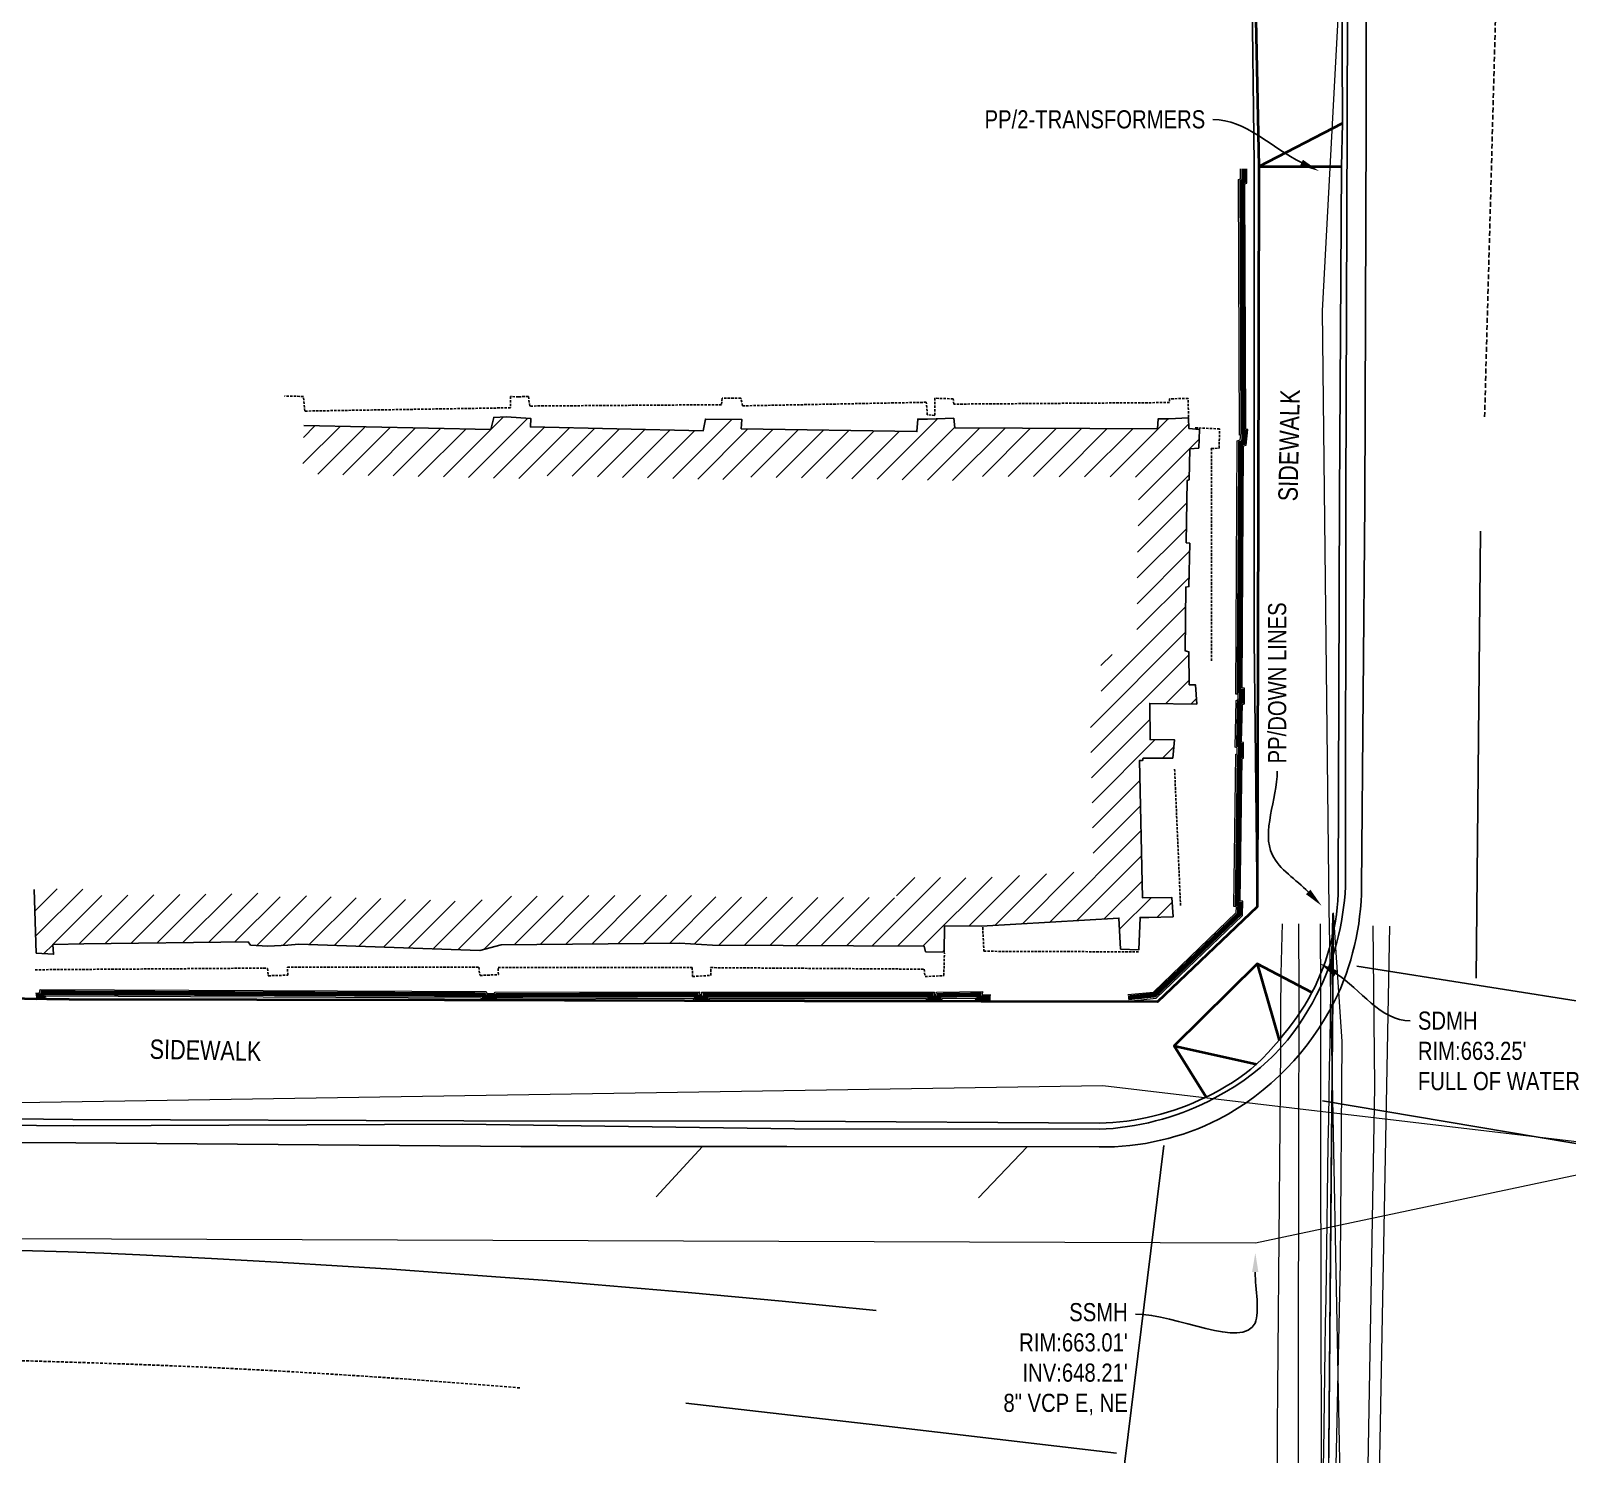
# Model space of a CAD drawing. Header units: feet. Extents: x 0 to 6439502, y 0 to 1884431.
# Drawn here: x 6438916.2 to 6439075.1, y 1884003.9 to 1884151.1 of the extents above; entities that cross this region are included whole.
import ezdxf
from ezdxf import colors
from ezdxf.entities.mleader import LeaderData, LeaderLine
from ezdxf.lldxf.tags import DXFTag
from ezdxf.math import Vec2, Vec3

# ---------------------------------------------------------------- set-up
doc = ezdxf.new("R2010")
doc.units = ezdxf.units.FT
doc.header["$MEASUREMENT"] = 0
for name, pattern in [('DASHED', [0.75, 0.5, -0.25]), ('DASHED2', [0.375, 0.25, -0.125]), ('HIDDEN2', [0.1875, 0.125, -0.0625])]:
    doc.linetypes.add(name, pattern=pattern)
for name, color, linetype, lineweight in [('V-DETL-PATT-BLDG-', 253, 'Continuous', 13), ('VF-BLDG-LINE-', 253, 'Continuous', 25), ('VF-BLDG-OVHD-LINE-', 253, 'DASHED2', 25), ('VF-COMM-OVHD-LINE-3D', 253, 'OVERHEADCOMM', 15), ('VF-ELEC-OVHD-LINE-', 253, 'OVERHEADELECTRIC', 15), ('VF-ELEC-OVHD-LINE-3D', 253, 'OVERHEADELECTRIC', 15), ('VF-ROAD-DRIV-LINE-', 253, 'Continuous', 35), ('VF-ROAD-STRP-WHIT-DASH-LINE-', 253, 'DASHED', 25), ('VF-ROAD-STRP-WHIT-LINE-', 253, 'Continuous', 25), ('VF-SSWR-GEOP-LINE-QLB-', 253, 'SEWER', 15), ('VF-TOPO-CONC-GTFL-LINE-', 253, 'Continuous', 25), ('VF-TOPO-CONC-LIPG-LINE-', 253, 'Continuous', 25), ('VF-TOPO-CONC-TBCB-LINE-', 253, 'Continuous', 25), ('VF-TOPO-CONC-TBWK-LINE-', 253, 'Continuous', 35), ('VF-TOPO-CONC-WALL-LINE-', 253, 'Continuous', 9), ('VF-TOPO-TEXT-', 253, 'Continuous', 25)]:
    doc.layers.add(name, color=color, linetype=linetype, lineweight=lineweight)
doc.layers.add('VF-TINN-DSRF-BNDY-', color=253, linetype='Continuous', lineweight=25, plot=False)
doc.styles.add('NCS1-Anno', font='arial.ttf', dxfattribs={"width": 0.8, "height": 0.1})
doc.styles.get("Standard").update_dxf_attribs({"font": 'arial.ttf'})
tags = doc.linetypes.add('OVERHEADCOMM', pattern='A,1,-0.03,["OC",Standard,S=0.08,R=0,X=0,Y=-0.04],-0.16,1', length=2.19).pattern_tags.tags
tags[6] = DXFTag(74, 10)
tags = doc.linetypes.add('OVERHEADELECTRIC', pattern='A,1,-0.03,["OE",Standard,S=0.08,R=0,X=0,Y=-0.04],-0.16,1', length=2.19).pattern_tags.tags
tags[6] = DXFTag(74, 10)
tags = doc.linetypes.add('SEWER', pattern='A,1,-0.03,["SS",Standard,S=0.08,R=0,X=0,Y=-0.04],-0.16,1', length=2.19).pattern_tags.tags
tags[6] = DXFTag(74, 10)

msp = doc.modelspace()

# ---------------------------------------------------------------- hatches: boundary and pattern name
at = {"layer": 'V-DETL-PATT-BLDG-'}
h = msp.add_hatch(dxfattribs=at)
h.set_pattern_fill('ANSI31', color=256, scale=15)
h.set_pattern_definition([(45, (0, 0), (-1.3258252147, 1.3258252147), [])])
h.paths.add_polyline_path([(6439028.76, 1884059.34), (6439028.93, 1884056.12), (6439030.95, 1884059.4), (6439034.36, 1884059.47), (6439034.24, 1884061.45), (6439031.18, 1884061.44), (6439030.88, 1884075.62), (6439031.19, 1884075.62), (6439031.27, 1884075.85), (6439034.32, 1884075.88), (6439034.5, 1884077.77), (6439031.97, 1884077.79), (6439031.94, 1884081.52), (6439036.81, 1884081.45), (6439036.67, 1884083.46), (6439036.03, 1884083.46), (6439035.97, 1884086.87), (6439035.6, 1884086.97), (6439035.66, 1884093.55), (6439036, 1884093.6), (6439036.08, 1884098.09), (6439035.71, 1884098.14), (6439035.8, 1884104.56), (6439036.01, 1884104.65), (6439036.1, 1884107.84), (6439037.01, 1884107.93), (6439037.1, 1884109.86), (6439036, 1884109.96), (6439035.96, 1884111.04), (6439033.9, 1884110.95), (6439032.83, 1884110.95), (6439032.73, 1884109.91), (6439011.8, 1884110.01), (6439011.67, 1884111), (6439008.95, 1884110.92), (6439007.95, 1884110.93), (6439007.87, 1884109.63), (6438989.71, 1884109.93), (6438989.77, 1884110.87), (6438985.99, 1884110.92), (6438985.78, 1884109.71), (6438967.9, 1884110.11), (6438967.96, 1884110.98), (6438965.4, 1884111.16), (6438964.11, 1884111.1), (6438963.8, 1884109.84), (6438944.46, 1884110.25), (6438944.36, 1884105.25), (6438967.71, 1884104.75), (6438967.8, 1884105.11), (6438989.97, 1884104.62), (6438990.02, 1884104.93), (6439012.59, 1884104.55), (6439012.62, 1884105.01), (6439030.81, 1884104.92), (6439030.71, 1884097.93), (6439030.69, 1884097.92), (6439030.67, 1884095.69), (6439030.65, 1884093.79), (6439030.66, 1884093.79), (6439030.6, 1884086.54), (6439026.89, 1884086.6), (6439026.95, 1884080.63), (6439025.78, 1884080.63), (6439026.12, 1884064.19), (6439014.41, 1884063.5), (6439005.78, 1884063.55), (6439005.75, 1884061.43), (6438986.9, 1884061.52), (6438983.44, 1884061.73), (6438964.18, 1884061.57), (6438962.09, 1884061.01), (6438943.87, 1884061.65), (6438941.42, 1884061.5), (6438941.09, 1884061.91), (6438921.62, 1884061.65), (6438921.6, 1884062.45), (6438916.6, 1884062.29), (6438916.8, 1884055.72), (6438918.6, 1884055.59), (6438918.5, 1884056.6), (6438921.72, 1884056.67), (6438938.7, 1884056.88), (6438938.97, 1884056.53), (6438940.74, 1884056.44), (6438943.94, 1884056.64), (6438962.66, 1884055.98), (6438964.86, 1884056.57), (6438983.31, 1884056.73), (6438986.74, 1884056.52), (6439008.62, 1884056.42), (6439008.76, 1884055.85), (6439010.69, 1884055.8), (6439010.72, 1884058.52), (6439014.55, 1884058.5)])

# ---------------------------------------------------------------- linework, layer by layer
at = {"layer": 'VF-BLDG-LINE-'}
msp.add_lwpolyline([(6438916.6, 1884062.29), (6438916.8, 1884055.72), (6438918.6, 1884055.59), (6438918.5, 1884056.6), (6438921.72, 1884056.67), (6438938.7, 1884056.88), (6438938.97, 1884056.53), (6438940.74, 1884056.44), (6438942.83, 1884056.53), (6438943.94, 1884056.64), (6438962.66, 1884055.98), (6438964.86, 1884056.57), (6438983.31, 1884056.73), (6438986.74, 1884056.52), (6439008.62, 1884056.42), (6439008.76, 1884055.85), (6439010.69, 1884055.8), (6439010.72, 1884058.52), (6439014.55, 1884058.5), (6439028.76, 1884059.34), (6439028.93, 1884056.12), (6439030.81, 1884056.04), (6439030.95, 1884059.4), (6439031.84, 1884059.41), (6439034.36, 1884059.47), (6439034.24, 1884061.45), (6439031.18, 1884061.44), (6439030.88, 1884075.62), (6439031.19, 1884075.62), (6439031.27, 1884075.85), (6439034.32, 1884075.88), (6439034.5, 1884077.77), (6439031.97, 1884077.79), (6439031.94, 1884081.52), (6439036.81, 1884081.45), (6439036.67, 1884083.46), (6439036.03, 1884083.46), (6439035.97, 1884086.87), (6439035.6, 1884086.97), (6439035.66, 1884093.55), (6439036, 1884093.6), (6439036.08, 1884098.09), (6439035.71, 1884098.14), (6439035.8, 1884104.56), (6439036.01, 1884104.65), (6439036.1, 1884107.84), (6439037.01, 1884107.93), (6439037.1, 1884109.86), (6439036, 1884109.96), (6439035.96, 1884111.04), (6439033.9, 1884110.95), (6439032.83, 1884110.95), (6439032.73, 1884109.91), (6439011.8, 1884110.01), (6439011.67, 1884111), (6439008.95, 1884110.92), (6439007.95, 1884110.93), (6439007.87, 1884109.63), (6438989.71, 1884109.93), (6438989.77, 1884110.87), (6438985.99, 1884110.92), (6438985.78, 1884109.71), (6438967.9, 1884110.11), (6438967.96, 1884110.98), (6438965.4, 1884111.16), (6438964.11, 1884111.1), (6438963.8, 1884109.84), (6438944.46, 1884110.25)], dxfattribs=at)
at = {"layer": 'VF-BLDG-OVHD-LINE-'}
msp.add_line((6439035.13, 1884060.62), (6439034.51, 1884074.79), dxfattribs=at)
for points in [[(6439035.95, 1884110.75), (6439035.92, 1884113.06), (6439033.99, 1884113.02), (6439033.98, 1884112.63), (6439011.69, 1884112.47), (6439011.62, 1884113.01), (6439009.72, 1884113.08), (6439009.71, 1884111.29), (6439008.94, 1884111.37), (6439008.84, 1884112.66), (6438989.84, 1884112.29), (6438989.67, 1884113.09), (6438987.73, 1884113.07), (6438987.65, 1884112.41), (6438967.83, 1884112.27), (6438967.69, 1884113.26), (6438966.68, 1884113.23), (6438965.83, 1884113.25), (6438965.85, 1884112.09), (6438944.57, 1884111.75), (6438944.42, 1884113.26), (6438942.46, 1884113.31)], [(6439038.34, 1884085.92), (6439038.32, 1884107.66), (6439038.31, 1884107.87), (6439039.13, 1884107.93), (6439039.15, 1884109.91), (6439036.56, 1884110.03)], [(6439014.67, 1884058.38), (6439014.79, 1884055.9), (6439030.88, 1884055.84)], [(6438916.69, 1884053.99), (6438940.28, 1884054.16), (6438940.72, 1884054.13), (6438940.8, 1884053.37), (6438942.82, 1884053.43), (6438942.77, 1884054.25), (6438962.56, 1884054.26), (6438962.69, 1884053.4), (6438964.59, 1884053.49), (6438964.56, 1884054.24), (6438984.63, 1884054.24), (6438984.67, 1884053.29), (6438986.57, 1884053.41), (6438986.54, 1884054.21), (6439008.61, 1884054.05), (6439008.72, 1884053.29), (6439010.65, 1884053.38), (6439010.71, 1884055.69)]]:
    msp.add_lwpolyline(points, dxfattribs=at)
at = {"layer": 'VF-COMM-OVHD-LINE-3D'}
for points in [[(6439048.38, 1883840.83, 683.41), (6439048.76, 1883862.53, 682.74), (6439048.92, 1883873.55, 682.45), (6439049.04, 1883886.85, 682.07), (6439049.32, 1883900.13, 681.98), (6439049.6, 1883915.76, 681.91), (6439049.86, 1883931.55, 681.93), (6439050.08, 1883945.29, 682.03), (6439050.22, 1883957.38, 682.17), (6439050.34, 1883961.45, 682.22), (6439050.53, 1883971.92, 682.4), (6439050.78, 1883983.26, 682.39), (6439051.28, 1884005.81, 682.63), (6439051.67, 1884023.7, 682.96), (6439051.83, 1884046.57, 683.24), (6439050.95, 1884059.89, 684.11)], [(6439049.88, 1884001.51, 682.64), (6439049.95, 1884004.16, 682.7), (6439049.98, 1884006.8, 682.81), (6439050.02, 1884009.45, 682.92), (6439050.05, 1884012.1, 683.03), (6439050.09, 1884014.75, 683.13), (6439050.12, 1884017.4, 683.25), (6439050.18, 1884020.05, 683.36), (6439050.23, 1884022.69, 683.49), (6439050.26, 1884025.34, 683.65), (6439050.28, 1884027.99, 683.78), (6439050.32, 1884030.63, 683.92), (6439050.36, 1884033.28, 684.08), (6439050.4, 1884035.92, 684.27), (6439050.46, 1884038.57, 684.4), (6439050.51, 1884041.22, 684.56), (6439050.53, 1884043.86, 684.73), (6439050.59, 1884046.5, 684.94), (6439050.62, 1884049.15, 685.15), (6439050.67, 1884051.79, 685.34), (6439050.74, 1884054.43, 685.58), (6439050.8, 1884057.07, 685.85), (6439050.86, 1884059.4, 686.08)], [(6439050.25, 1883982.28, 684.44), (6439050.5, 1884008.45, 685.08), (6439050.72, 1884032.85, 685.92), (6439050.87, 1884050.24, 686.67), (6439050.86, 1884059.79, 687.12)], [(6439050.44, 1884000.58, 685.49), (6439050.49, 1884004.48, 685.6), (6439050.52, 1884008.39, 685.73), (6439050.55, 1884012.29, 685.86), (6439050.59, 1884016.2, 686), (6439050.63, 1884020.1, 686.15), (6439050.67, 1884024.01, 686.3), (6439050.7, 1884027.91, 686.45), (6439050.74, 1884031.82, 686.61), (6439050.78, 1884035.72, 686.77), (6439050.82, 1884039.62, 686.95), (6439050.85, 1884043.53, 687.14), (6439050.89, 1884047.43, 687.32), (6439050.92, 1884051.33, 687.51), (6439050.96, 1884055.23, 687.67), (6439050.95, 1884059.14, 687.82), (6439050.95, 1884059.75, 687.84)]]:
    msp.add_polyline3d(points, dxfattribs=at)
at = {"layer": 'VF-ELEC-OVHD-LINE-', "ltscale": 0.6, "elevation": 663.55, "flags": 128}
msp.add_lwpolyline([(6439050.51, 1884060.25), (6439049.82, 1884122.1), (6439059.81, 1884308.62)], dxfattribs=at)
at = {"layer": 'VF-ELEC-OVHD-LINE-', "ltscale": 0.6, "flags": 128}
for points in [[(6439048.9, 1883840.06), (6439052.43, 1883960.44), (6439050.51, 1884060.25)], [(6438914.97, 1884040.25), (6439027.1, 1884042.03), (6439200.94, 1884021.5)]]:
    msp.add_lwpolyline(points, dxfattribs=at)
at = {"layer": 'VF-ELEC-OVHD-LINE-3D'}
for points in [[(6439045.14, 1884002.81, 708.41), (6439045.17, 1884006.71, 708.48), (6439045.2, 1884010.62, 708.56), (6439045.24, 1884014.53, 708.65), (6439045.26, 1884018.43, 708.72), (6439045.29, 1884022.34, 708.8), (6439045.33, 1884026.25, 708.9), (6439045.36, 1884030.15, 709.01), (6439045.4, 1884034.06, 709.13), (6439045.42, 1884037.96, 709.24), (6439045.47, 1884041.87, 709.32), (6439045.5, 1884045.77, 709.47), (6439045.51, 1884049.68, 709.6), (6439045.55, 1884053.58, 709.75), (6439045.64, 1884057.49, 709.85), (6439045.67, 1884058.73, 709.88)], [(6439047.32, 1884002.36, 708.58), (6439047.33, 1884006.27, 708.64), (6439047.33, 1884010.18, 708.72), (6439047.33, 1884014.08, 708.8), (6439047.33, 1884017.99, 708.9), (6439047.34, 1884021.9, 709), (6439047.35, 1884025.8, 709.11), (6439047.35, 1884029.71, 709.21), (6439047.36, 1884033.61, 709.32), (6439047.37, 1884037.52, 709.41), (6439047.37, 1884041.42, 709.57), (6439047.38, 1884045.33, 709.71), (6439047.39, 1884049.23, 709.85), (6439047.39, 1884053.14, 710), (6439047.37, 1884057.05, 710.1), (6439047.37, 1884058.73, 710.14)], [(6439049.72, 1884002.38, 708.36), (6439049.7, 1884006.29, 708.45), (6439049.69, 1884010.19, 708.56), (6439049.67, 1884014.1, 708.68), (6439049.67, 1884018, 708.79), (6439049.66, 1884021.91, 708.9), (6439049.66, 1884025.82, 709.04), (6439049.65, 1884029.72, 709.17), (6439049.65, 1884033.63, 709.3), (6439049.65, 1884037.53, 709.48), (6439049.65, 1884041.43, 709.65), (6439049.65, 1884045.34, 709.83), (6439049.65, 1884049.24, 710.01), (6439049.64, 1884053.14, 710.2), (6439049.61, 1884057.05, 710.35), (6439049.6, 1884058.75, 710.42)], [(6439054.25, 1883987, 708.06), (6439055.21, 1884041.87, 710.89), (6439055.21, 1884042.05, 710.9), (6439055.06, 1884058.54, 711.45)], [(6439055.04, 1883966.75, 707.43), (6439056.78, 1884058.51, 711.29)]]:
    msp.add_polyline3d(points, dxfattribs=at)
at = {"layer": 'VF-ROAD-DRIV-LINE-'}
for p, q in [((6439043.24, 1884137.05), (6439051.89, 1884141.5)), ((6439043.24, 1884137.05), (6439051.76, 1884137.02)), ((6439043.05, 1884054.61), (6439045.31, 1884046.72)), ((6439034.46, 1884046.12), (6439042.97, 1884044.22))]:
    msp.add_line(p, q, dxfattribs=at)
msp.add_lwpolyline([(6439048.72, 1884051.64), (6439043.05, 1884054.61), (6439034.46, 1884046.12), (6439037.78, 1884040.83)], dxfattribs=at)
at = {"layer": 'VF-ROAD-STRP-WHIT-DASH-LINE-'}
msp.add_line((6439066.57, 1884111.14), (6439070.67, 1884261.23), dxfattribs=at)
at = {"layer": 'VF-ROAD-STRP-WHIT-DASH-LINE-', "ltscale": 0.6, "flags": 128}
msp.add_lwpolyline([(6438966.82, 1884010.76), (6438963, 1884011.07), (6438959.18, 1884011.37), (6438955.37, 1884011.65), (6438951.55, 1884011.92), (6438947.72, 1884012.16), (6438943.9, 1884012.39), (6438940.08, 1884012.61), (6438936.26, 1884012.8), (6438933.23, 1884012.95), (6438930.21, 1884013.07), (6438924.17, 1884013.3), (6438918.12, 1884013.49), (6438912.07, 1884013.66), (6438905.97, 1884013.81), (6438899.87, 1884013.95), (6438893.78, 1884014.06), (6438887.67, 1884014.14), (6438790.74, 1884014.49)], dxfattribs=at)
at = {"layer": 'VF-ROAD-STRP-WHIT-LINE-', "ltscale": 0.6}
for p, q in [((6439066.13, 1884099.35), (6439065.69, 1884053.11)), ((6439112.52, 1884044.98), (6439053.36, 1884054.37)), ((6439116.03, 1884029.28), (6439049.8, 1884040.45)), ((6439027.27, 1883986.14), (6439033.39, 1884035.81))]:
    msp.add_line(p, q, dxfattribs=at)
at = {"layer": 'VF-ROAD-STRP-WHIT-LINE-'}
for points in [[(6438985.7, 1884035.73), (6438980.91, 1884030.53)], [(6439019.26, 1884035.68), (6439014.24, 1884030.4)]]:
    msp.add_lwpolyline(points, dxfattribs=at)
at = {"layer": 'VF-ROAD-STRP-WHIT-LINE-', "ltscale": 0.6, "flags": 128}
for points in [[(6439003.64, 1884018.77), (6438998.79, 1884019.26), (6438993.94, 1884019.74), (6438989.08, 1884020.19), (6438984.23, 1884020.63), (6438979.37, 1884021.05), (6438974.51, 1884021.46), (6438969.66, 1884021.85), (6438964.8, 1884022.22), (6438959.18, 1884022.63), (6438953.56, 1884023.02), (6438947.93, 1884023.38), (6438942.31, 1884023.72), (6438934.91, 1884024.13), (6438927.51, 1884024.51), (6438923.8, 1884024.68), (6438920.1, 1884024.82), (6438916.4, 1884024.94), (6438912.69, 1884025.04)], [(6439028.49, 1884004.02), (6439003.83, 1884006.92), (6438983.96, 1884009.19)]]:
    msp.add_lwpolyline(points, dxfattribs=at)
at = {"layer": 'VF-SSWR-GEOP-LINE-QLB-'}
msp.add_lwpolyline([(6439097.88, 1884037.37), (6439042.88, 1884025.74), (6438796.4, 1884026.59), (6438796.4, 1884074.37)], dxfattribs=at)
at = {"layer": 'VF-TINN-DSRF-BNDY-'}
msp.add_lwpolyline([(6439042.01, 1884196.11), (6439042.75, 1884137.33), (6439042.75, 1884115.83), (6439042.74, 1884088.19), (6439043.06, 1884060.51), (6439032.73, 1884050.67), (6438996.25, 1884050.73), (6438959.01, 1884050.83), (6438920.19, 1884050.91), (6438904.05, 1884051.17)], dxfattribs=at)
at = {"layer": 'VF-TOPO-CONC-GTFL-LINE-'}
msp.add_lwpolyline([(6439052.54, 1884200.41), (6439052.37, 1884141.59), (6439052.21, 1884103.11), (6439052.18, 1884062.59), (6439052.14, 1884061.86), (6439052.08, 1884061.14), (6439051.99, 1884060.41), (6439051.89, 1884059.69), (6439051.77, 1884058.97), (6439051.63, 1884058.25), (6439051.47, 1884057.54), (6439051.29, 1884056.83), (6439051.09, 1884056.12), (6439050.87, 1884055.42), (6439050.64, 1884054.73), (6439050.39, 1884054.04), (6439050.12, 1884053.37), (6439049.83, 1884052.7), (6439049.52, 1884052.04), (6439049.2, 1884051.39), (6439048.76, 1884050.57), (6439048.3, 1884049.77), (6439047.81, 1884048.98), (6439047.3, 1884048.2), (6439046.75, 1884047.45), (6439046.18, 1884046.72), (6439045.58, 1884046.01), (6439044.95, 1884045.34), (6439044.58, 1884044.96), (6439044.19, 1884044.6), (6439043.4, 1884043.89), (6439042.57, 1884043.22), (6439041.71, 1884042.59), (6439040.83, 1884042), (6439039.92, 1884041.44), (6439038.99, 1884040.91), (6439038.05, 1884040.42), (6439037.39, 1884040.1), (6439036.72, 1884039.8), (6439036.04, 1884039.51), (6439035.36, 1884039.24), (6439034.66, 1884039), (6439033.96, 1884038.76), (6439033.25, 1884038.55), (6439032.53, 1884038.36), (6439031.81, 1884038.18), (6439031.09, 1884038.02), (6439030.36, 1884037.89), (6439029.63, 1884037.77), (6439028.9, 1884037.67), (6439028.17, 1884037.59), (6439027.43, 1884037.53), (6439026.7, 1884037.5), (6438995.21, 1884037.54), (6438960.87, 1884038.01), (6438920.61, 1884037.86), (6438890.2, 1884038.12)], dxfattribs=at)
at = {"layer": 'VF-TOPO-CONC-LIPG-LINE-'}
msp.add_lwpolyline([(6439054.34, 1884200.63), (6439054.32, 1884141.38), (6439054.17, 1884102.27), (6439053.85, 1884062.55), (6439053.83, 1884061.79), (6439053.79, 1884061.03), (6439053.73, 1884060.27), (6439053.65, 1884059.51), (6439053.55, 1884058.75), (6439053.42, 1884058), (6439053.28, 1884057.24), (6439053.11, 1884056.49), (6439052.92, 1884055.75), (6439052.72, 1884055.01), (6439052.49, 1884054.28), (6439052.24, 1884053.55), (6439051.97, 1884052.84), (6439051.69, 1884052.13), (6439051.38, 1884051.44), (6439051.05, 1884050.75), (6439050.56, 1884049.8), (6439050.03, 1884048.87), (6439049.45, 1884047.97), (6439048.85, 1884047.08), (6439048.21, 1884046.22), (6439047.54, 1884045.38), (6439046.83, 1884044.57), (6439046.1, 1884043.79), (6439045.32, 1884043.02), (6439044.51, 1884042.28), (6439043.67, 1884041.57), (6439042.8, 1884040.89), (6439041.91, 1884040.24), (6439040.99, 1884039.64), (6439040.05, 1884039.07), (6439039.08, 1884038.55), (6439038.37, 1884038.2), (6439037.64, 1884037.87), (6439036.91, 1884037.56), (6439036.16, 1884037.28), (6439035.4, 1884037.01), (6439034.63, 1884036.77), (6439033.85, 1884036.56), (6439033.07, 1884036.36), (6439032.28, 1884036.19), (6439031.49, 1884036.04), (6439030.7, 1884035.92), (6439029.9, 1884035.82), (6439029.1, 1884035.75), (6439028.3, 1884035.7), (6439027.5, 1884035.67), (6439026.71, 1884035.67), (6438994.41, 1884035.73), (6438966.92, 1884035.72), (6438920.89, 1884036.08), (6438890.08, 1884036.17)], dxfattribs=at)
at = {"layer": 'VF-TOPO-CONC-TBCB-LINE-'}
msp.add_lwpolyline([(6439051.74, 1884171.52), (6439051.89, 1884141.5), (6439051.76, 1884137.02), (6439051.58, 1884102.89), (6439051.43, 1884062.54), (6439051.41, 1884061.84), (6439051.38, 1884061.13), (6439051.32, 1884060.43), (6439051.24, 1884059.72), (6439051.14, 1884059.02), (6439051.02, 1884058.32), (6439050.88, 1884057.62), (6439050.72, 1884056.93), (6439050.53, 1884056.24), (6439050.33, 1884055.56), (6439050.11, 1884054.88), (6439049.87, 1884054.22), (6439049.61, 1884053.56), (6439049.33, 1884052.91), (6439049.04, 1884052.27), (6439048.72, 1884051.64), (6439048.36, 1884050.98), (6439047.98, 1884050.34), (6439047.58, 1884049.71), (6439047.15, 1884049.09), (6439046.71, 1884048.48), (6439046.25, 1884047.88), (6439045.79, 1884047.29), (6439045.31, 1884046.72), (6439044.75, 1884046.06), (6439044.18, 1884045.42), (6439043.59, 1884044.81), (6439042.97, 1884044.22), (6439042.38, 1884043.71), (6439041.77, 1884043.23), (6439041.14, 1884042.78), (6439040.49, 1884042.35), (6439039.83, 1884041.94), (6439039.15, 1884041.55), (6439038.47, 1884041.18), (6439037.78, 1884040.83), (6439037.13, 1884040.53), (6439036.48, 1884040.24), (6439035.82, 1884039.96), (6439035.15, 1884039.71), (6439034.47, 1884039.48), (6439033.78, 1884039.26), (6439033.09, 1884039.06), (6439032.39, 1884038.88), (6439031.69, 1884038.72), (6439030.98, 1884038.58), (6439030.27, 1884038.45), (6439029.56, 1884038.35), (6439028.85, 1884038.26), (6439028.13, 1884038.2), (6439027.42, 1884038.16), (6439026.71, 1884038.13), (6438995.23, 1884038.32), (6438961.03, 1884038.37), (6438920.57, 1884038.52), (6438890.16, 1884038.84)], dxfattribs=at)
at = {"layer": 'VF-TOPO-CONC-TBWK-LINE-'}
msp.add_lwpolyline([(6439042.24, 1884325.07), (6439042.19, 1884345.59), (6439042.24, 1884325.07), (6439042.39, 1884264.18), (6439042.33, 1884242.1), (6439042.2, 1884234.42), (6439042.01, 1884196.11), (6439043.24, 1884137.05), (6439043.15, 1884102.09), (6439043.06, 1884060.51), (6439032.73, 1884050.67), (6438996.25, 1884050.73), (6438959.01, 1884050.83), (6438920.19, 1884050.91), (6438904.05, 1884051.17), (6438903.78, 1884049.94), (6438903.06, 1884048.91), (6438902.31, 1884048.38), (6438901.45, 1884048.08), (6438900.54, 1884048.03), (6438889.12, 1884048), (6438868.71, 1884048.14)], dxfattribs=at)
at = {"layer": 'VF-TOPO-CONC-WALL-LINE-', "linetype": 'HIDDEN2', "const_width": 0.5, "flags": 128}
for points in [[(6439029.7, 1884051.09), (6439032.47, 1884051.38), (6439041.21, 1884059.76), (6439041.24, 1884060.79), (6439040.98, 1884060.82), (6439041.18, 1884076.05), (6439041.32, 1884076.1), (6439041.32, 1884077.22), (6439041.11, 1884077.26), (6439041.2, 1884081.62), (6439041.4, 1884081.7), (6439041.42, 1884082.78), (6439041.17, 1884082.8), (6439041.33, 1884108.42), (6439041.62, 1884108.48), (6439041.72, 1884109.55), (6439041.56, 1884109.56), (6439041.46, 1884135.46), (6439041.66, 1884135.54), (6439041.65, 1884136.8)], [(6438916.76, 1884051.25), (6438917.43, 1884051.31), (6438917.48, 1884051.61), (6438963.06, 1884051.42), (6438963.1, 1884051.2), (6438964.32, 1884051.22), (6438964.42, 1884051.33), (6438985.05, 1884051.39), (6438985.07, 1884051.12), (6438986.04, 1884051.1), (6438986, 1884051.35), (6439009.27, 1884051.34), (6439009.21, 1884051.08), (6439010.15, 1884051.1), (6439010.18, 1884051.35), (6439014.28, 1884051.4), (6439014.25, 1884051.1), (6439015.5, 1884051.08)]]:
    msp.add_lwpolyline(points, dxfattribs=at)
at = {"layer": 'VF-TOPO-CONC-WALL-LINE-'}
for points in [[(6439029.67, 1884051.42), (6439032.33, 1884051.69), (6439040.89, 1884059.9), (6439040.9, 1884060.49), (6439040.64, 1884060.53), (6439040.85, 1884076.27), (6439040.99, 1884076.32), (6439040.99, 1884076.95), (6439040.77, 1884076.99), (6439040.88, 1884081.84), (6439041.08, 1884081.92), (6439041.09, 1884082.47), (6439040.84, 1884082.49), (6439041, 1884108.69), (6439041.31, 1884108.76), (6439041.36, 1884109.25), (6439041.23, 1884109.26), (6439041.13, 1884135.69), (6439041.33, 1884135.77), (6439041.32, 1884136.8)], [(6439029.73, 1884050.76), (6439032.62, 1884051.06), (6439041.54, 1884059.61), (6439041.58, 1884061.08), (6439041.31, 1884061.11), (6439041.51, 1884075.83), (6439041.65, 1884075.88), (6439041.65, 1884077.49), (6439041.44, 1884077.53), (6439041.53, 1884081.4), (6439041.73, 1884081.48), (6439041.75, 1884083.09), (6439041.5, 1884083.11), (6439041.65, 1884108.15), (6439041.93, 1884108.21), (6439042.08, 1884109.85), (6439041.89, 1884109.86), (6439041.79, 1884135.24), (6439041.99, 1884135.32), (6439041.98, 1884136.8)], [(6438916.73, 1884051.58), (6438917.15, 1884051.62), (6438917.19, 1884051.94), (6438963.34, 1884051.75), (6438963.38, 1884051.53), (6438964.17, 1884051.54), (6438964.27, 1884051.66), (6438985.36, 1884051.72), (6438985.38, 1884051.44), (6438985.64, 1884051.44), (6438985.6, 1884051.68), (6439009.69, 1884051.67), (6439009.63, 1884051.42), (6439009.86, 1884051.43), (6439009.9, 1884051.67), (6439014.64, 1884051.73), (6439014.61, 1884051.42), (6439015.51, 1884051.41)], [(6438916.79, 1884050.92), (6438917.72, 1884051.01), (6438917.76, 1884051.28), (6438962.79, 1884051.09), (6438962.83, 1884050.86), (6438964.46, 1884050.89), (6438964.56, 1884051), (6438984.74, 1884051.06), (6438984.76, 1884050.79), (6438986.44, 1884050.76), (6438986.39, 1884051.02), (6439008.85, 1884051.01), (6439008.79, 1884050.74), (6439010.44, 1884050.78), (6439010.47, 1884051.02), (6439013.92, 1884051.06), (6439013.89, 1884050.77), (6439015.5, 1884050.75)]]:
    msp.add_lwpolyline(points, dxfattribs=at)

# ---------------------------------------------------------------- texts
at = {"layer": 'VF-TOPO-TEXT-', "char_height": 2, "width": 3.9885, "attachment_point": 1, "style": 'NCS1-Anno'}
for insert, rotation in [((6439045.23, 1884102.45), 88.8195), ((6438928.55, 1884046.79), 358.8195)]:
    msp.add_mtext('SIDEWALK', dxfattribs=dict(at, insert=insert, rotation=rotation))

# ---------------------------------------------------------------- leaders
at = {"layer": 'VF-TOPO-TEXT-'}
ml = msp.add_multileader_mtext('Standard', dxfattribs=at)
ml.set_content('PP/DOWN LINES', color=256, style='NCS1-Anno')
ml.set_leader_properties()
ml.build(insert=Vec2(0, 0))
ml.multileader.update_dxf_attribs({"leader_type": 2, "dogleg_length": 0.1, "arrow_head_size": 2, "scale": 20})
ctx = ml.context
ctx.base_point, ctx.scale, ctx.char_height, ctx.arrow_head_size, ctx.landing_gap_size, ctx.plane_origin, ctx.plane_x_axis, ctx.plane_y_axis = Vec3(6439045.13, 1884074.52, 659.02), 20, 1.875, 2, 0.8, Vec3(6438999.38, 1884048.31, 659.02), Vec3(0, 1), Vec3(-1, 0)
notes = []
notes.append((ctx, [(0, (1, 1, 0), (6439045.13, 1884072.52, 659.02), (0, 1), 2, [(0, [(6439049.72, 1884060.6, 659.02), (6439044.62, 1884065.85, 659.02)], 0, [])])]))
ctx.mtext.insert, ctx.mtext.text_direction, ctx.mtext.rotation, ctx.mtext.width, ctx.mtext.flow_direction = Vec3(6439044.18, 1884075.32, 659.02), Vec3(0, 1), 1.570796, 17.7746, 5
ml = msp.add_multileader_mtext('Standard', dxfattribs=at)
ml.set_content('BILLBOARD', color=256, style='NCS1-Anno')
ml.set_leader_properties()
ml.build(insert=Vec2(0, 0))
ml.multileader.update_dxf_attribs({"leader_type": 2, "dogleg_length": 0.1, "arrow_head_size": 2, "scale": 20})
ctx = ml.context
ctx.base_point, ctx.scale, ctx.char_height, ctx.arrow_head_size, ctx.landing_gap_size, ctx.plane_origin = Vec3(6439129.69, 1884229.91), 20, 1.875, 2, 0.8, Vec3(6439148.55, 1884238.31)
ctx.text_align_type = 2
notes.append((ctx, [(0, (0, 0, 0), (0, 0), (1, 0), 1, [])]))
ctx.mtext.insert, ctx.mtext.alignment, ctx.mtext.flow_direction = Vec3(6439141.99, 1884230.86), 3, 5
ml = msp.add_multileader_mtext('Standard', dxfattribs=at)
ml.set_content('PP/2-TRANSFORMERS', color=256, style='NCS1-Anno')
ml.set_leader_properties()
ml.build(insert=Vec2(0, 0))
ml.multileader.update_dxf_attribs({"leader_type": 2, "dogleg_length": 0.1, "arrow_head_size": 2, "scale": 20})
ctx = ml.context
ctx.base_point, ctx.scale, ctx.char_height, ctx.arrow_head_size, ctx.landing_gap_size, ctx.plane_origin = Vec3(6439014.33, 1884141.9, 659.02), 20, 1.875, 2, 0.8, Vec3(6439026.75, 1884187.66, 659.02)
ctx.text_align_type = 2
notes.append((ctx, [(1, (1, 1, 0), (6439040.48, 1884141.9, 659.02), (-1, 0), 2, [(0, [(6439049.44, 1884136.56, 659.02)], 0, [])])]))
ctx.mtext.insert, ctx.mtext.width, ctx.mtext.alignment, ctx.mtext.flow_direction = Vec3(6439037.68, 1884142.85, 659.02), 17.7746, 3, 5
ml = msp.add_multileader_mtext('Standard', dxfattribs=at)
ml.set_content("SDMH\\PRIM:663.25'\\PFULL OF WATER", color=256, style='NCS1-Anno')
ml.set_leader_properties()
ml.build(insert=Vec2(0, 0))
ml.multileader.update_dxf_attribs({"leader_type": 2, "dogleg_length": 0.1, "arrow_head_size": 2, "scale": 20})
ctx = ml.context
ctx.base_point, ctx.scale, ctx.char_height, ctx.arrow_head_size, ctx.landing_gap_size, ctx.plane_origin = Vec3(6439058.87, 1884048.71, 659.02), 20, 1.875, 2, 0.8, Vec3(6439061.35, 1884093.56, 659.02)
notes.append((ctx, [(0, (1, 1, 0), (6439056.87, 1884048.71, 659.02), (1, 0), 2, [(0, [(6439049.51, 1884054.68, 659.02)], 0, [])])]))
ctx.mtext.insert, ctx.mtext.width, ctx.mtext.flow_direction = Vec3(6439059.67, 1884049.67, 659.02), 18.7554, 5
ml = msp.add_multileader_mtext('Standard', dxfattribs=at)
ml.set_content('PP/DOWN LINES', color=256, style='NCS1-Anno')
ml.set_leader_properties()
ml.build(insert=Vec2(0, 0))
ml.multileader.update_dxf_attribs({"leader_type": 2, "dogleg_length": 0.1, "arrow_head_size": 2, "scale": 20})
ctx = ml.context
ctx.base_point, ctx.scale, ctx.char_height, ctx.arrow_head_size, ctx.landing_gap_size, ctx.plane_origin = Vec3(6439171.64, 1884034.37, 659.02), 20, 1.875, 2, 0.8, Vec3(6439180.74, 1884073.5, 659.02)
ctx.text_align_type = 2
notes.append((ctx, [(1, (1, 1, 0), (6439191.62, 1884034.37, 659.02), (-1, 0), 2, [(0, [(6439200.27, 1884022.07, 659.02)], 0, [])])]))
ctx.mtext.insert, ctx.mtext.width, ctx.mtext.alignment, ctx.mtext.flow_direction = Vec3(6439188.82, 1884035.33, 659.02), 17.7746, 3, 5
ml = msp.add_multileader_mtext('Standard', dxfattribs=at)
ml.set_content('SSMH\\PRIM:663.01\'\\PINV:648.21\'\\P8" VCP E, NE', color=256, style='NCS1-Anno')
ml.set_leader_properties()
ml.build(insert=Vec2(0, 0))
ml.multileader.update_dxf_attribs({"leader_type": 2, "dogleg_length": 0.1, "arrow_head_size": 2, "scale": 20})
ctx = ml.context
ctx.base_point, ctx.scale, ctx.char_height, ctx.arrow_head_size, ctx.landing_gap_size, ctx.plane_origin = Vec3(6439016.21, 1884018.4, 659.02), 20, 1.875, 2, 0.8, Vec3(6439031.66, 1884031.07, 659.02)
ctx.text_align_type = 2
notes.append((ctx, [(1, (1, 1, 0), (6439032.47, 1884018.4, 659.02), (-1, 0), 2, [(1, [(6439042.86, 1884024.73, 659.02), (6439042.83, 1884017.47, 659.02)], 0, [])])]))
ctx.mtext.insert, ctx.mtext.alignment, ctx.mtext.flow_direction = Vec3(6439029.67, 1884019.53, 659.02), 3, 5
for ctx, leaders in notes:
    for number, flags, end, landing, length, lines in leaders:
        leader = LeaderData()
        leader.index, (leader.has_last_leader_line, leader.has_dogleg_vector, leader.attachment_direction) = number, flags
        leader.last_leader_point, leader.dogleg_vector, leader.dogleg_length = Vec3(end), Vec3(landing), length
        for number, points, colour, breaks in lines:
            line = LeaderLine()
            line.index, line.vertices, line.color, line.breaks = number, Vec3.list(points), colors.encode_raw_color(colour), breaks
            leader.lines.append(line)
        ctx.leaders.append(leader)

doc.saveas('drawing.dxf')
